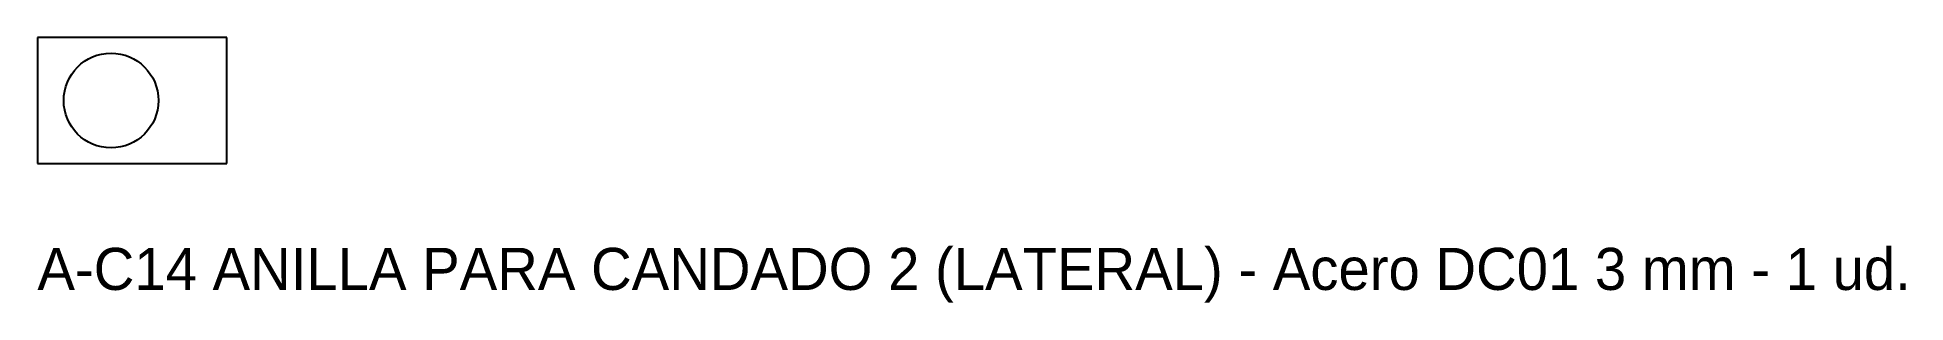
# Model space of a CAD drawing. Header units: millimetres. Extents: x -10 to 168, y -19 to 6.
import ezdxf

# ---------------------------------------------------------------- set-up
doc = ezdxf.new("R2010")
doc.units = ezdxf.units.MM
doc.layers.add('CORTE', color=7, linetype='CONTINUOUS')
doc.layers.add('TEXTO', color=3, linetype='CONTINUOUS')

msp = doc.modelspace()

# ---------------------------------------------------------------- linework, layer by layer
at = {"layer": 'CORTE'}
for p, q in [((-9.83, 6), (-9.83, -6)), ((8.17, 6), (-9.83, 6)), ((8.17, -6), (8.17, 6)), ((-9.83, -6), (8.17, -6))]:
    msp.add_line(p, q, dxfattribs=at)
msp.add_circle((-2.83, 0), 4.5, dxfattribs=at)

# ---------------------------------------------------------------- texts
at = {"layer": 'TEXTO'}
msp.add_text('A-C14 ANILLA PARA CANDADO 2 (LATERAL) - Acero DC01 3 mm - 1 ud.', height=4, dxfattribs=at).set_placement((-9.83, -18))

doc.saveas('drawing.dxf')
